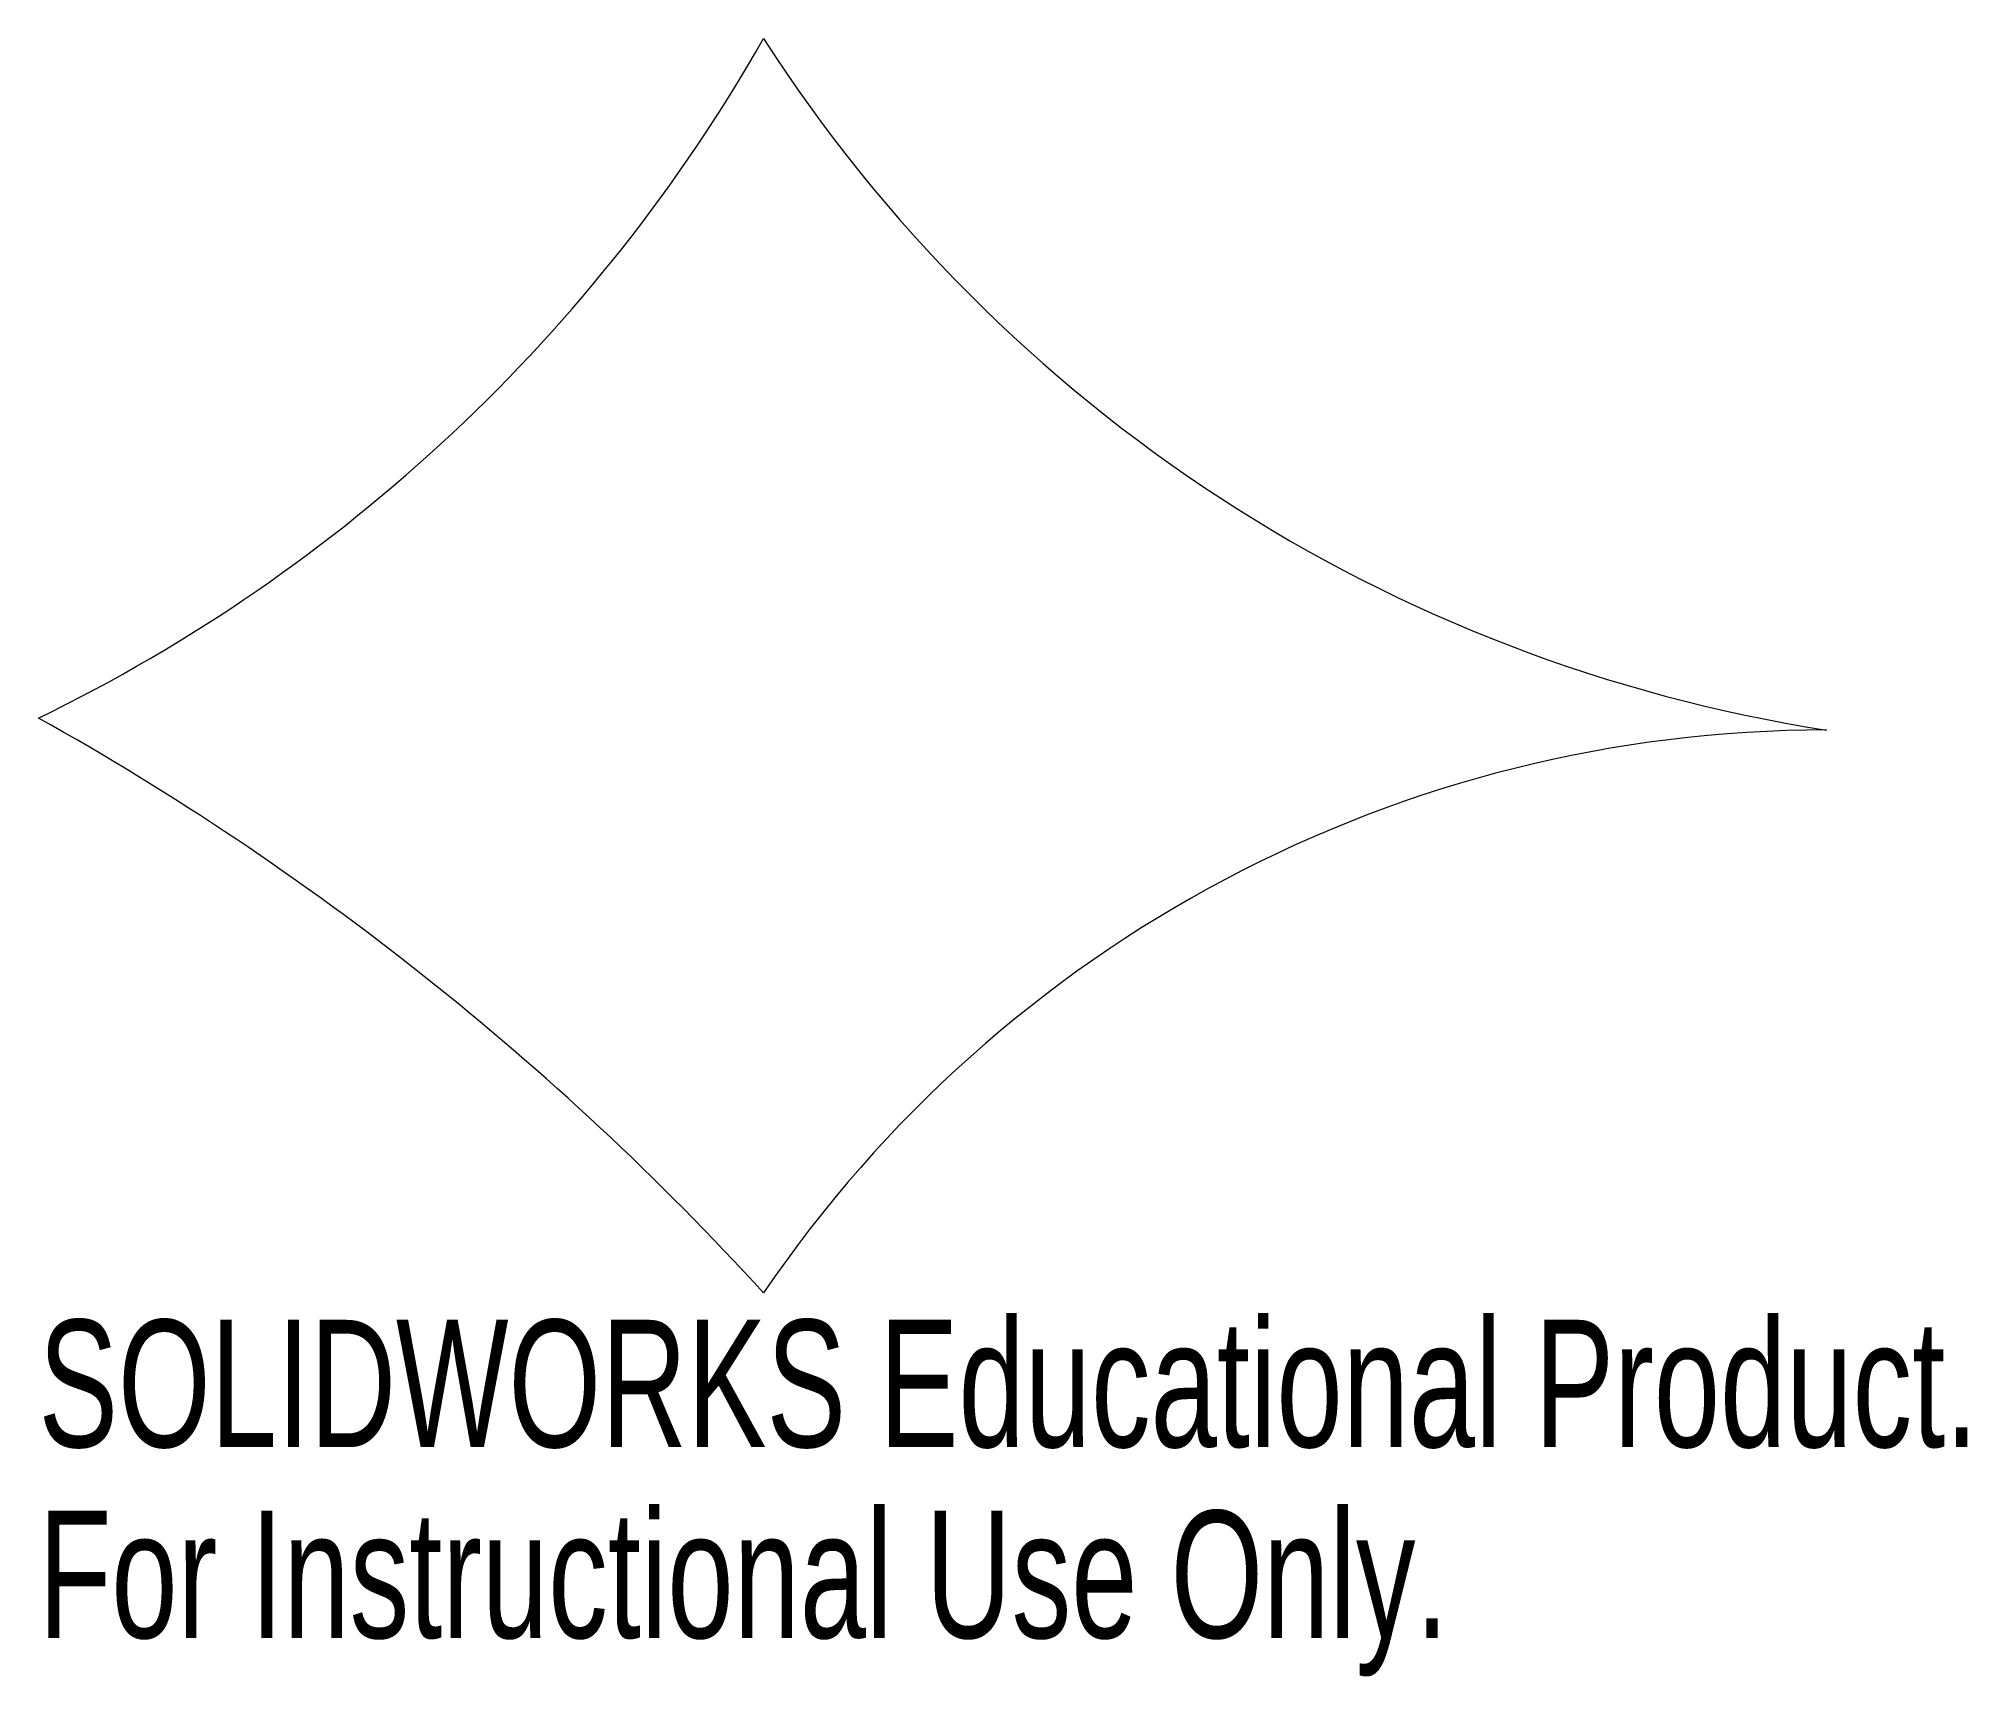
# Model space of a CAD drawing. Header units: millimetres. Extents: x -36.3 to 36.9, y -27.2 to 35.
import ezdxf

# ---------------------------------------------------------------- set-up
doc = ezdxf.new("R2010")
doc.units = ezdxf.units.MM
doc.styles.add('SLDTEXTSTYLE0', font='TXT', dxfattribs={"width": 0.7})

msp = doc.modelspace()

# ---------------------------------------------------------------- linework, layer by layer
at = {"color": 144, "linetype": 'Continuous', "lineweight": 18}
for centre, radius, start, end in [((-64.251, 66.583), 63.836, 295.94245, 330.32798), ((40.596, 66.746), 58.716, 212.75064, 261.17418), ((-89.988, -86.794), 109.958, 42.39731, 60.78844), ((31.587, -40.084), 48.81, 89.99994, 145.80641)]:
    msp.add_arc(centre, radius, start, end, dxfattribs=at)

# ---------------------------------------------------------------- texts
at = {"color": 7, "linetype": 'Continuous', "char_height": 4.83362, "attachment_point": 1, "style": 'SLDTEXTSTYLE0'}
for s, insert in [('SOLIDWORKS Educational Product.', (-36.325, -13.673)), ('For Instructional Use Only.', (-36.325, -20.923))]:
    msp.add_mtext(s, dxfattribs=dict(at, insert=insert))

doc.saveas('drawing.dxf')
